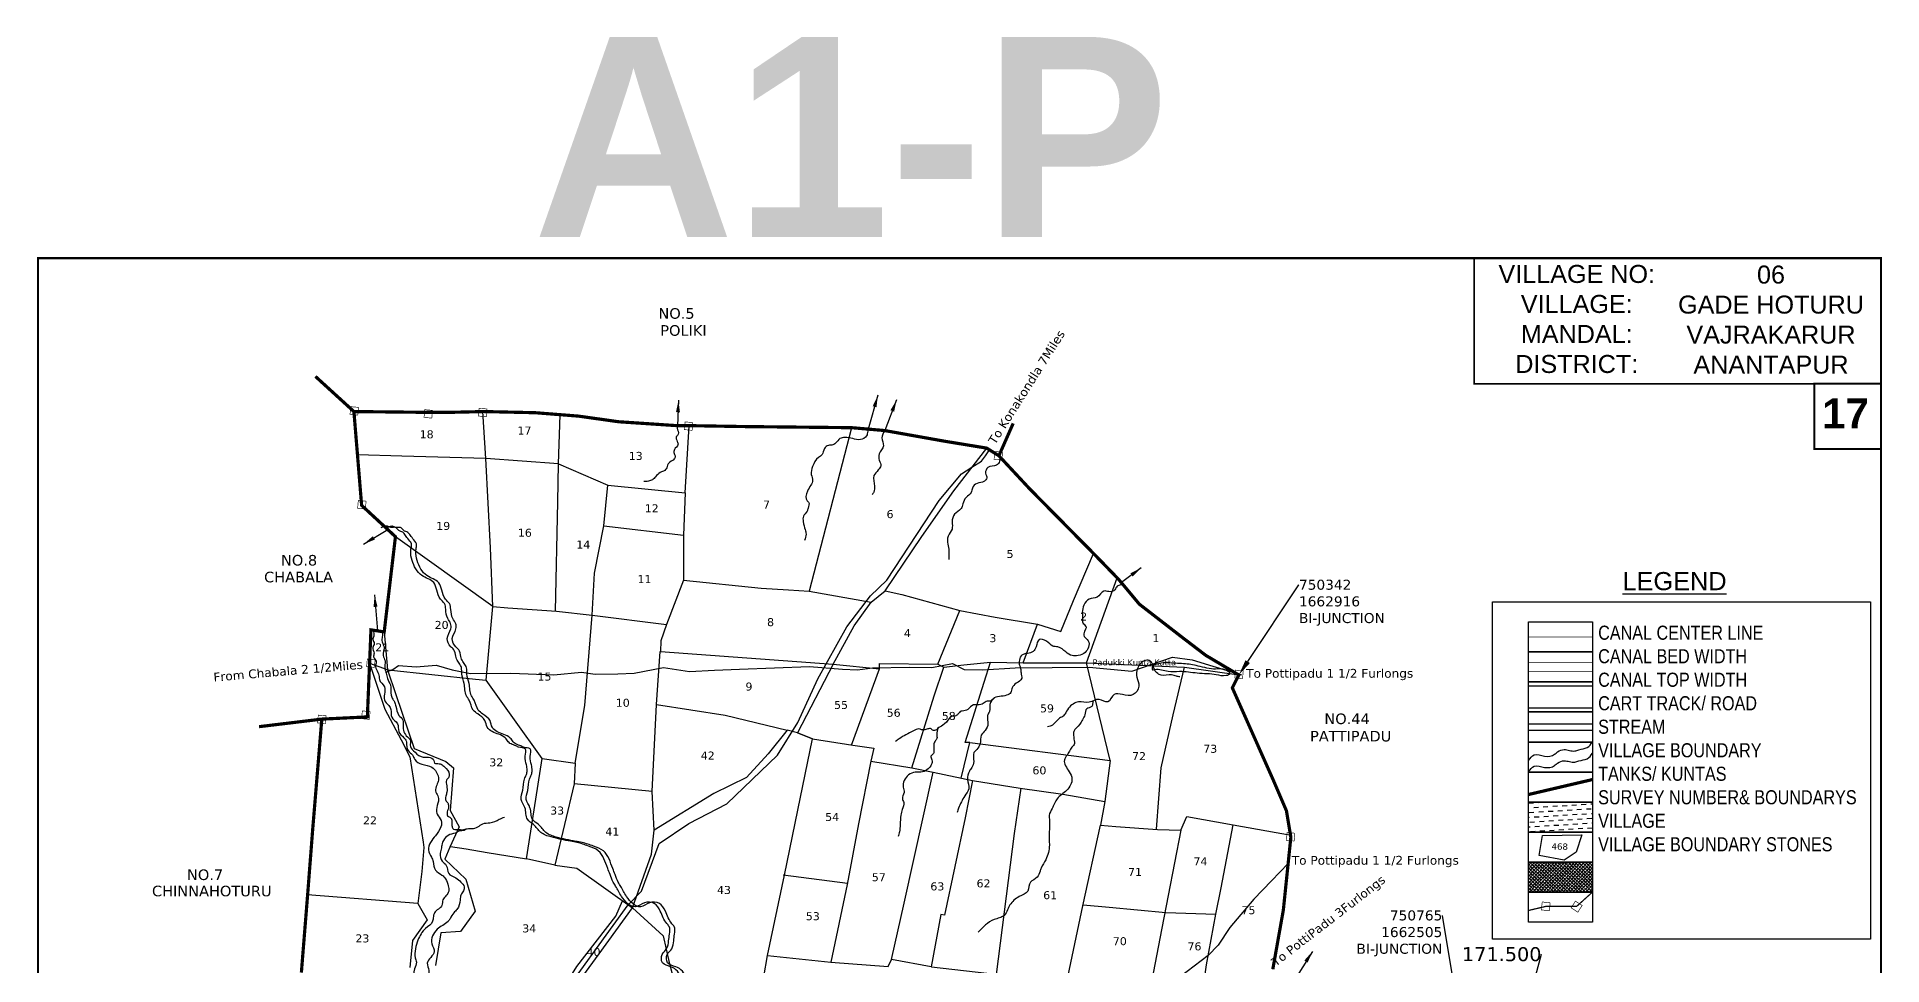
# Model space of a CAD drawing. Header units: inches. Extents: x 747198 to 751809, y 1660124 to 1664868.
# Drawn here: x 747198 to 751809, y 1662548 to 1664868 of the extents above; entities that cross this region are included whole.
import ezdxf
from ezdxf import colors
from ezdxf.entities.mleader import LeaderData, LeaderLine
from ezdxf.enums import TextEntityAlignment as Align
from ezdxf.math import Vec2, Vec3

# ---------------------------------------------------------------- set-up
doc = ezdxf.new("R2010")
doc.units = ezdxf.units.IN
doc.header["$LTSCALE"] = 15
doc.header["$MEASUREMENT"] = 0
doc.linetypes.add('ACAD_ISO02W100', pattern=[15, 12, -3])
doc.linetypes.add('HIDDEN2', pattern=[0.1875, 0.125, -0.0625])
for name, color, linetype in [('CANAL1', 1, 'Continuous'), ('CSMark', 72, 'Continuous'), ('DIMENSION', 7, 'Continuous'), ('PLOT', 7, 'Continuous'), ('PLOT NO', 7, 'Continuous'), ('ROADS', 6, 'Continuous'), ('STRUCTURE', 5, 'Continuous'), ('TABLE', 7, 'Continuous'), ('tank', 4, 'Continuous'), ('TANKS-STREAM', 4, 'Continuous'), ('TITLEBLOCK', 7, 'Continuous'), ('VILLAGE', 30, 'Continuous'), ('VILLAGE BOUNDRY', 5, 'Continuous'), ('VILLAGE STONES', 240, 'Continuous')]:
    doc.layers.add(name, color=color, linetype=linetype)
doc.styles.add('A', font='ARIAL_1.TTF')
doc.styles.add('ARIALN', font='ARIALN_1.TTF')
doc.styles.get("Standard").update_dxf_attribs({"font": 'verdana_0.ttf'})
doc.dimstyles.get("Standard").update_dxf_attribs({"dimtxt": 0.18, "dimasz": 0.18, "dimexe": 0.18, "dimexo": 0.0625, "dimgap": 0.09, "dimtad": 0, "dimtih": 1, "dimtoh": 1, "dimdec": 4, "dimzin": 0, "dimdsep": 46, "dimtxsty": 'Standard', "dimcen": 0.09, "dimadec": 0, "dimazin": 0, "dimtfac": 1, "dimtdec": 4, "dimtofl": 0, "dimtmove": 0, "dimatfit": 3, "dimfxl": 0, "dimtolj": 1, "dimtzin": 0, "dimarcsym": 0})

msp = doc.modelspace()

# ---------------------------------------------------------------- hatches: boundary and pattern name
at = {"layer": 'tank'}
h = msp.add_hatch(dxfattribs=at)
h.set_pattern_fill('DASH', color=256, scale=95.314023, angle=3.5405, style=0)
h.set_pattern_definition([(3.5405362, (144327.21, 331648.974), (11.15575175, 12.62727384), [11.91425285, -11.91425285])])
h.paths.add_polyline_path([(750924.9, 1662955), (751085, 1662955), (751085, 1662880), (750924.9, 1662880)])
at = {"layer": 'VILLAGE', "linetype": 'Continuous'}
h = msp.add_hatch(dxfattribs=at)
h.set_pattern_fill('SACNCR', color=256, scale=64.019236, angle=1.5303, style=0)
h.set_pattern_definition([(46.53031993, (144327.21, 331648.9737), (-4.355739968, 4.129064394), []), (46.53031993, (144331.4525, 331649.087), (-4.355739968, 4.129064394), [0, -6.001803348])])
h.paths.add_polyline_path([(750924.9, 1662805), (751085, 1662805), (751085, 1662729.9), (750924.9, 1662729.9)])

# ---------------------------------------------------------------- linework, layer by layer
at = {"layer": 'CANAL1', "color": 1, "linetype": 'HIDDEN2', "ltscale": 100, "const_width": 1.57}
msp.add_lwpolyline([(750924.9, 1663367.8), (751085, 1663367.8)], dxfattribs=at)
at = {"layer": 'CANAL1', "color": 5, "const_width": 1.57}
for points in [[(751085, 1663304.5), (750924.9, 1663304.5)], [(751085, 1663281), (750924.9, 1663281)]]:
    msp.add_lwpolyline(points, dxfattribs=at)
at = {"layer": 'CANAL1', "color": 1, "const_width": 3.92}
for points in [[(751085, 1663245.2), (750924.9, 1663245.2)], [(751085, 1663190.2), (750924.9, 1663190.2)]]:
    msp.add_lwpolyline(points, dxfattribs=at)
at = {"layer": 'CSMark', "color": 5}
for points, const_width in [([(750789.5, 1664314.6), (751806.4, 1664314.6), (751806.4, 1664000.7), (750789.5, 1664000.7)], 4.25), ([(751806.4, 1664000.7), (751639.7, 1664000.7), (751639.7, 1663837.6), (751806.4, 1663837.6)], 5)]:
    msp.add_lwpolyline(points, close=True, dxfattribs=dict(at, const_width=const_width))
at = {"layer": 'PLOT'}
for points in [[(748337.2, 1663443.8), (748331.5, 1663590.7), (748319.3, 1663814), (748311.8, 1663931.1)], [(748493.9, 1663432.3), (748499.5, 1663705.6), (748501.2, 1663800.6), (748505.7, 1663923.4)], [(748818, 1663727.9), (748828, 1663895.9)], [(749233.7, 1663890.9), (749127.4, 1663482.3)], [(748813.7, 1663509.7), (749008, 1663489.9), (749075.7, 1663485.9), (749127.4, 1663482.3), (749282.7, 1663454.8), (749317.9, 1663483), (749408.9, 1663618.9), (749489.4, 1663733.2), (749571.4, 1663839.8)], [(748319.3, 1663814), (748109.7, 1663820.1), (747998.9, 1663823.3)], [(748501.2, 1663800.6), (748319.3, 1663814)], [(748501.2, 1663800.6), (748624.8, 1663747.1), (748818, 1663727.9), (748813.8, 1663622.5), (748813.7, 1663509.7), (748771.3, 1663398.9)], [(748585.6, 1663422.1), (748590.9, 1663527.4), (748614.7, 1663645.3), (748624.8, 1663747.1)], [(748337.2, 1663443.8), (748093.8, 1663618.4)], [(748614.7, 1663645.3), (748813.8, 1663622.5)], [(749317.9, 1663483), (749359.6, 1663473.6), (749504.2, 1663433.8), (749592.1, 1663417.5), (749698.1, 1663400), (749756.3, 1663381.2), (749787.9, 1663458.9), (749838, 1663576.8)], [(749820.7, 1663302.9), (749897.1, 1663515.8)], [(748029.2, 1663302.3), (748075.5, 1663285.4), (748294.1, 1663262.3), (748320.9, 1663259.5), (748337.2, 1663443.8), (748374.9, 1663440.4), (748496.2, 1663432.2), (748585.6, 1663422.1), (748771.3, 1663398.9), (748756.7, 1663357.8), (748756.5, 1663331.6), (749187.5, 1663299.9), (749098.4, 1663127.8), (749136, 1663112.8), (749236.4, 1663097.1), (749289.4, 1663090), (749281.8, 1663057.6), (749384.3, 1663040.8), (749437.5, 1663029.7), (749535.9, 1663009), (749654.9, 1662989.8), (749761.7, 1662974.5), (749866.7, 1662956.6), (749855.5, 1662897), (749893.8, 1662893.9), (749998.2, 1662886.8), (750056.3, 1662884.6), (750071.8, 1662918.9), (750187.2, 1662898.1), (750331.9, 1662871.9)], [(749187.5, 1663299.9), (749239.8, 1663395.6), (749282.7, 1663454.8)], [(749187.5, 1663299.9), (749303.6, 1663288.4), (749303.3, 1663301.2), (749449.3, 1663299.7), (749504.2, 1663433.8)], [(748065.7, 1663380.4), (748073.9, 1663286), (748094.9, 1663224.2), (748140.4, 1663089), (748219.8, 1663056.6), (748238.6, 1663040.9), (748230.6, 1662933.8), (748253.4, 1662892.8), (748230.1, 1662842.1), (748217.2, 1662812.2), (748269.4, 1662762.4), (748293.2, 1662682), (748256.5, 1662631.7), (748207.2, 1662628.1), (748194, 1662546.7)], [(748460.2, 1663063.9), (748542.7, 1663051.9), (748566.9, 1663196.1), (748585.6, 1663422.1)], [(749449.3, 1663299.7), (749464, 1663292.4), (749514.3, 1663297.8), (749580.8, 1663305.1), (749662.6, 1663303.3), (749698.1, 1663400)], [(748029.2, 1663302.3), (748067.2, 1663187.6), (748108.4, 1663110.5), (748129.8, 1663068.5), (748162.8, 1662854.7), (748164.8, 1662841.2), (748159.4, 1662781.4), (748149.9, 1662701.6), (748173.1, 1662660.3), (748136.1, 1662609.2), (748129.9, 1662541.9)], [(748735, 1662981.7), (748745.8, 1663198.6), (748755.6, 1663331.7)], [(749233.5, 1663097.6), (749303.6, 1663288.4)], [(749384.3, 1663040.8), (749439.7, 1663220.4), (749464, 1663292.4)], [(749507.9, 1663014.9), (749529.3, 1663104.3), (749517.3, 1663104.3), (749565.3, 1663254.8), (749580.8, 1663305.1)], [(749662.6, 1663303.3), (749820.7, 1663302.9), (750065.4, 1663292.2), (750201.4, 1663272.8)], [(749880, 1663058.7), (749820.7, 1663302.9)], [(749995.3, 1662887), (750007.1, 1663040.3), (750037.1, 1663173.1), (750065.4, 1663292.2)], [(748323.4, 1662829.4), (748420.9, 1662812.8), (748440.1, 1662935.4), (748460.2, 1663063.9), (748391.3, 1663160.4), (748320.9, 1663259.5)], [(748745.8, 1663198.6), (748918.1, 1663172.5), (749072.7, 1663134.5)], [(748492.1, 1662797.4), (748546.8, 1662789.5), (748686, 1662690.5), (748763, 1662620.8), (748777.6, 1662553.9), (748785.1, 1662525.8), (748860.4, 1662487.1), (749005, 1662464.9), (749023.9, 1662571.5), (749066, 1662772.3), (749099.4, 1662934.5), (749136, 1663112.8), (749098.4, 1663127.8), (749072.7, 1663134.5), (749024.9, 1663075.6), (748971.3, 1663016.3), (748889.5, 1662976.6), (748740.7, 1662884.8), (748735, 1662981.7), (748540.6, 1663000.8)], [(749529.3, 1663104.3), (749879.8, 1663058.8), (749866.7, 1662956.6)], [(749281.8, 1663057.6), (749251.2, 1662900.9), (749222.7, 1662748.8), (749182.2, 1662554.5)], [(748542.7, 1663051.9), (748540.6, 1663000.8), (748492.1, 1662797.4), (748420.9, 1662812.8)], [(749023.9, 1662571.5), (749182.2, 1662554.5), (749325.1, 1662543.7), (749333.3, 1662561.4), (749365.1, 1662702.7), (749437.5, 1663029.7)], [(748998.3, 1662227.9), (749271.2, 1662217.6), (749391.8, 1662197.9), (749522.7, 1662169.4), (749559.9, 1662353.5), (749596.2, 1662523.8), (749641.2, 1662876.5), (749657.4, 1662989.5)], [(749535.9, 1663009), (749517.6, 1662915.9), (749466.1, 1662672.3), (749456.7, 1662674.4), (749432.9, 1662542.8), (749333.3, 1662561.4)], [(748686, 1662690.5), (748733.4, 1662825.2), (748740.7, 1662884.8)], [(749433, 1662543.4), (749600.7, 1662524.1), (749771.2, 1662505.5), (749811.8, 1662695.9), (749855.5, 1662897)], [(750056.3, 1662884.6), (750009.2, 1662640.2), (749983.5, 1662505.6), (749771.2, 1662505.5), (749763.1, 1662382.9), (749742.6, 1662149.7), (749728.7, 1661942.5)], [(749812.3, 1662698.3), (749877.2, 1662692.1), (750019.1, 1662679.3), (750143.7, 1662674.9), (750156.9, 1662740.7), (750187.2, 1662898.1)], [(748231, 1662844.1), (748270.3, 1662837.8), (748323.4, 1662829.4)], [(749223.2, 1662751.3), (749063, 1662772.5)], [(748149.9, 1662701.6), (747874.3, 1662723)], [(748062.4, 1661018.2), (748087.7, 1661020.9), (748100.8, 1661076.8), (748127.4, 1661133.2), (748145.6, 1661155.6), (748206.7, 1661308.8), (748253, 1661424.8), (748251.9, 1661472.7), (748280.3, 1661573.4), (748325.2, 1661732.3), (748358.3, 1661869.6), (748368.9, 1662047.7), (748415.9, 1662158.7), (748453.6, 1662279.6), (748505.1, 1662442.1), (748603.2, 1662576.1), (748686, 1662690.5)], [(748128.7, 1662398), (748460, 1662351.1), (748498.9, 1662466.8), (748547.1, 1662544.4), (748644.6, 1662669.7), (748661.3, 1662708.1)], [(750108.6, 1662464.8), (750121, 1662548), (750143.7, 1662674.9)]]:
    msp.add_lwpolyline(points, dxfattribs=at)
at = {"layer": 'PLOT NO'}
for points in [[(750924.9, 1663405.3), (751085, 1663405.3), (751085, 1663330.3), (750924.9, 1663330.3)], [(750924.9, 1663330.3), (751085, 1663330.3), (751085, 1663255.2), (750924.9, 1663255.2)], [(750924.9, 1663255.2), (751085, 1663255.2), (751085, 1663180.2), (750924.9, 1663180.2)], [(750924.9, 1663180.2), (751085, 1663180.2), (751085, 1663105.1), (750924.9, 1663105.1)], [(750924.9, 1663105.1), (751085, 1663105.1), (751085, 1663030.1), (750924.9, 1663030.1)], [(750924.9, 1663030.1), (751085, 1663030.1), (751085, 1662955), (750924.9, 1662955)], [(750924.9, 1662955), (751085, 1662955), (751085, 1662880), (750924.9, 1662880)], [(750924.9, 1662880), (751085, 1662880), (751085, 1662805), (750924.9, 1662805)], [(750924.9, 1662805), (751085, 1662805), (751085, 1662729.9), (750924.9, 1662729.9)], [(750924.9, 1662729.9), (751085, 1662729.9), (751085, 1662654.9), (750924.9, 1662654.9)]]:
    msp.add_lwpolyline(points, close=True, dxfattribs=at)
at = {"layer": 'PLOT NO', "color": 6}
for points in [[(750924.9, 1663150.5), (751085, 1663150.5)], [(750924.9, 1663134.8), (751085, 1663134.8)]]:
    msp.add_lwpolyline(points, dxfattribs=at)
at = {"layer": 'PLOT NO'}
msp.add_lwpolyline([(750951.7, 1662821.7), (750959.9, 1662871.2), (751058.7, 1662873.4), (751044.5, 1662830), (751014.6, 1662810.2), (750951.7, 1662821.7)], dxfattribs=at)
at = {"layer": 'PLOT NO', "color": 4}
for points in [[(750924.9, 1663058.7), (750939.6, 1663072.8), (750965.3, 1663069.8), (750990.4, 1663074.6), (750997.8, 1663080.6), (751014.7, 1663086.4), (751028.1, 1663084.2), (751041.3, 1663082.8), (751051.2, 1663086), (751072, 1663091.6), (751085, 1663105.1)], [(750924.9, 1663030.6), (750939.6, 1663044.7), (750965.3, 1663041.7), (750990.4, 1663046.5), (750997.8, 1663052.5), (751014.7, 1663058.3), (751028.1, 1663056.1), (751041.3, 1663054.7), (751051.2, 1663057.9), (751072, 1663063.5), (751085, 1663077)]]:
    msp.add_spline(points, degree=3, dxfattribs=at)
at = {"layer": 'ROADS'}
for points in [[(748522.2, 1662486.9), (748638.1, 1662646.5), (748675, 1662698.4), (748708.8, 1662732), (748753, 1662851.2), (748826.7, 1662901.7), (748922, 1662951), (749048.8, 1663072), (749099.3, 1663153.8), (749149.4, 1663262.7), (749222, 1663393.2), (749281.3, 1663470.2), (749321.4, 1663509.6), (749452.8, 1663709.1), (749508, 1663775.8), (749534.5, 1663791.8), (749558.6, 1663807.4), (749568.6, 1663820.9), (749578, 1663835.7)], [(748069.9, 1663280.1), (748086.9, 1663286.2), (748101.2, 1663296.3), (748145.7, 1663292.8), (748195.8, 1663296.9), (748235.5, 1663285.7), (748281.1, 1663276.8), (748382.5, 1663277.1), (748489.3, 1663272.7), (748558.5, 1663279.4), (748592.5, 1663274.5), (748649.4, 1663276), (748690.5, 1663277.5), (748764, 1663291.8), (748828.3, 1663281.7), (748891.2, 1663285.1), (748953.6, 1663286.9), (749128.2, 1663293.7), (749211.2, 1663287), (749248.6, 1663285.9), (749285.9, 1663290.2), (749378.3, 1663292.5), (749434, 1663291.4), (749486, 1663301.5), (749515.2, 1663286.6), (749561.6, 1663285.4), (749642.4, 1663290.3), (749827.7, 1663292.1), (749934.3, 1663282), (750035.5, 1663317.6), (750085.2, 1663310.9), (750136.8, 1663294.4), (750208.1, 1663272.7)], [(750324.6, 1662801.4), (750283.2, 1662758.1), (750238.5, 1662712.6), (750178.9, 1662641.1), (750149.8, 1662597.7), (750125.2, 1662571.2), (750054.9, 1662518.3), (750030.4, 1662488.4), (750018.9, 1662472.9), (749980.5, 1662438), (749929, 1662406), (749914.3, 1662357.9), (749868.5, 1662276.9), (749785.4, 1662172.8), (749742.1, 1662142.6), (749589, 1662016.4), (749395.1, 1661859.1), (749191.1, 1661715.8), (749109.4, 1661627.4), (749059.5, 1661556.6), (748948.6, 1661483.4), (748898.6, 1661413.3), (748843.3, 1661362.8), (748811.2, 1661315.6)]]:
    msp.add_lwpolyline(points, dxfattribs=at)
at = {"layer": 'STRUCTURE', "color": 5, "const_width": 5.06}
msp.add_lwpolyline([(747200.3, 1664314.6), (751806.4, 1664314.6), (751806.4, 1660126.4), (747200.3, 1660126.4)], close=True, dxfattribs=at)
at = {"layer": 'STRUCTURE', "color": 5}
msp.add_lwpolyline([(750835.2, 1663455.3), (751780.2, 1663455.3), (751780.2, 1662612.7), (750835.2, 1662612.7)], close=True, dxfattribs=at)
at = {"layer": 'TANKS-STREAM'}
for points in [[(748799.4, 1663895.9), (748797.8, 1663889.7), (748800.7, 1663874.7), (748795.7, 1663868.5), (748798, 1663856.7), (748799.8, 1663848.3), (748790.8, 1663836.1), (748790.1, 1663826.6), (748792.4, 1663820.5), (748791.3, 1663813.6), (748775.2, 1663800.3), (748773, 1663793.6), (748766.6, 1663784.1), (748755.5, 1663778.8), (748743.9, 1663768), (748736.1, 1663760.8), (748725.9, 1663757.1), (748714.6, 1663756.5)], [(749275.1, 1663887.3), (749274.1, 1663881.8), (749271, 1663870.3), (749256, 1663861.1), (749236.6, 1663863.6), (749216.7, 1663866.6), (749204.6, 1663863.6), (749193.5, 1663851.9), (749184.6, 1663847.2), (749176.2, 1663846.5), (749165.6, 1663838.5), (749160, 1663823.5), (749150.7, 1663816.6), (749136.4, 1663794), (749133, 1663773.5), (749136.4, 1663759), (749131.8, 1663747.2), (749123.5, 1663731.9), (749122.5, 1663708), (749126.3, 1663704.4), (749124.9, 1663689.5), (749122.6, 1663682.3), (749113.4, 1663669.4), (749112.8, 1663656), (749117.8, 1663636), (749119.8, 1663624.9), (749116, 1663609.1)], [(749316.4, 1663883.7), (749309.3, 1663865.2), (749313.1, 1663845.8), (749302.7, 1663825.4), (749303, 1663809.3), (749306.8, 1663795.7), (749300.5, 1663785.3), (749289.6, 1663771), (749291, 1663744.6), (749289.2, 1663730.1), (749284.8, 1663723.4)], [(749604.7, 1663817.5), (749603.5, 1663807.1), (749596.2, 1663797.2), (749574.4, 1663791.2), (749568.7, 1663777.1), (749571.6, 1663764.9), (749565.6, 1663757), (749547.5, 1663751.6), (749535.7, 1663740), (749532.5, 1663729.1), (749519.7, 1663716.4), (749511.8, 1663700.3), (749507.3, 1663688.6), (749490.9, 1663674.4), (749485, 1663655.7), (749484.7, 1663637.4), (749474.9, 1663619.8), (749474.3, 1663599.4), (749477.1, 1663583), (749476.4, 1663573.7), (749477.1, 1663561.8)], [(748921.5, 1661148.7), (748930.3, 1661183.8), (748938.5, 1661202.3), (748937.8, 1661209.1), (748952.3, 1661238.4), (748950.1, 1661246.6), (748951.4, 1661257.2), (748956.6, 1661265.4), (748956.6, 1661270.8), (748951.9, 1661280.3), (748945.8, 1661285.9), (748942.1, 1661288.7), (748937.4, 1661294.5), (748934.9, 1661311.6), (748939.4, 1661326.6), (748942.8, 1661342.6), (748931, 1661354.7), (748920.2, 1661365), (748924, 1661379.9), (748919, 1661396.6), (748920.6, 1661405.9), (748922, 1661417.7), (748927.6, 1661428.5), (748932.9, 1661433), (748939, 1661437.6), (748944.4, 1661450), (748951.2, 1661469.4), (748963, 1661479.6), (748974.1, 1661492), (748984.5, 1661495.9), (748997.4, 1661501.5), (749001.5, 1661505.4), (749009.4, 1661515.8), (749009.6, 1661529.3), (749021.4, 1661564.8), (749039.3, 1661577.3), (749040.7, 1661596.5), (749041.6, 1661611.4), (749051.3, 1661630.4), (749053.4, 1661639.4), (749044.5, 1661658.8), (749047.5, 1661676.9), (749053.1, 1661685.1), (749044.1, 1661716.3), (749051.6, 1661740.9), (749045.7, 1661768.5), (749052.7, 1661791.8), (749056.3, 1661801.1), (749055.2, 1661829.8), (749058.1, 1661843.3), (749067, 1661861.9), (749065.2, 1661874.6), (749060, 1661893.3), (749065.9, 1661911.6), (749062.2, 1661922), (749056.8, 1661937.8), (749057, 1661944.6), (749064.3, 1661951.8), (749062.5, 1661969.7), (749046.6, 1661983.5), (749037.5, 1662003.1), (749035.3, 1662015.1), (749025.3, 1662028.2), (749021.2, 1662034.3), (749011.5, 1662042), (748990.2, 1662056.1), (748974.8, 1662063.5), (748963, 1662067.8), (748935.3, 1662082.5), (748932.8, 1662097), (748939.8, 1662100.4), (748944.4, 1662102.9), (748946.6, 1662106.7), (748950.7, 1662112.4), (748953.2, 1662116), (748960.4, 1662118.2), (748968.8, 1662118), (748977.2, 1662123.2), (748983.5, 1662130.2), (748984, 1662137.2), (748978.8, 1662148.1), (748967.7, 1662169.5), (748960.7, 1662178.3), (748954.3, 1662184.7), (748949.6, 1662190.5), (748945.7, 1662203.9), (748941.4, 1662211.6), (748935.3, 1662217.9), (748918.3, 1662218.6), (748908.6, 1662221.7), (748897.2, 1662226.5), (748903.8, 1662238.7), (748905.2, 1662242.7), (748902.5, 1662252.7), (748897.2, 1662263.1), (748893.2, 1662268.3), (748888.4, 1662276), (748883.7, 1662285), (748878.7, 1662289.8), (748868, 1662302), (748866.7, 1662318.5), (748862.8, 1662349.4), (748859.6, 1662369.2), (748850.8, 1662381.3), (748847.4, 1662400.8), (748839.7, 1662433.6), (748839.7, 1662455), (748836.1, 1662470.9), (748828.6, 1662477.4), (748825.4, 1662491.7), (748820.7, 1662514.4), (748810.9, 1662532.3), (748794.2, 1662543.2), (748773.8, 1662553.3), (748773.2, 1662573.9), (748784.2, 1662588.5), (748789.2, 1662608), (748791.2, 1662624.5), (748790.3, 1662644), (748784.7, 1662651), (748768.3, 1662682.2), (748753.4, 1662701.6), (748728.5, 1662703), (748706.5, 1662693.3), (748671.5, 1662719.1), (748656.8, 1662744.2), (748650.6, 1662754.6), (748642.9, 1662773.9), (748636.8, 1662789), (748613.5, 1662832.9), (748588.8, 1662844.8), (748560, 1662853.9), (748544.3, 1662856.9), (748495.6, 1662867.5), (748469.6, 1662879.1), (748451.5, 1662898.7), (748436.4, 1662911.7), (748430, 1662941), (748420.5, 1662961.5), (748424.6, 1662984.3), (748428.7, 1663012.2), (748433.7, 1663023.6), (748435.5, 1663034.1), (748433.7, 1663048.2), (748430.5, 1663069.1), (748430.5, 1663087.8), (748414.1, 1663091.9), (748405, 1663096.5), (748398.1, 1663098.7), (748388.1, 1663105.6), (748380.8, 1663115.1), (748364.4, 1663124.2), (748348.3, 1663130.8), (748336, 1663141.8), (748330.1, 1663158.6), (748312.3, 1663175), (748300.9, 1663184.6), (748290.4, 1663209.6), (748283.6, 1663220.5), (748278.1, 1663251.3), (748272.2, 1663275.4), (748271.3, 1663290.9), (748265.8, 1663301.8), (748262.2, 1663306.8), (748257.2, 1663319.1), (748252.2, 1663335.5), (748244.9, 1663342.8), (748235.7, 1663363.7), (748244.9, 1663388.1), (748244.4, 1663400.9), (748237.1, 1663413.6), (748232.1, 1663436.8), (748228.9, 1663451), (748218.9, 1663462.3), (748209.8, 1663484.6), (748202, 1663503.3), (748172.4, 1663521.1), (748148.1, 1663558.8), (748144.6, 1663581.9), (748146.2, 1663593), (748146.2, 1663600.7), (748137.1, 1663613.4), (748129.8, 1663623.9), (748122.5, 1663630.3), (748116.6, 1663632.6), (748109.8, 1663638.9), (748106.1, 1663641.2), (748095.2, 1663641.2), (748090.2, 1663643), (748086.5, 1663644.4), (748078.3, 1663643), (748069.8, 1663640.6)], [(749907.9, 1663503.5), (749905.9, 1663498.1), (749897.3, 1663494.5), (749891.7, 1663485.3), (749876.9, 1663481.2), (749864.4, 1663482.5), (749847.1, 1663466.9), (749827.4, 1663462.5), (749814.4, 1663447.6), (749810.2, 1663429.1), (749810.7, 1663419.9), (749812.7, 1663401.7), (749819.7, 1663392.7), (749815.8, 1663382), (749815.3, 1663369.1), (749825.1, 1663358.4), (749825.7, 1663342.3), (749817.6, 1663329.1), (749800, 1663321.2), (749784.6, 1663321.1), (749769.2, 1663330.4), (749749, 1663342.8), (749736.6, 1663344.8), (749720.9, 1663357.3), (749702.4, 1663361), (749694.8, 1663343.4), (749687.1, 1663331.6), (749673.7, 1663326.7), (749664.8, 1663325), (749657.2, 1663320.5), (749652.6, 1663306.2), (749653.2, 1663297.4), (749656, 1663288.9), (749657.1, 1663278), (749658.8, 1663264.5), (749645.3, 1663251.9), (749635.2, 1663240.6), (749631.6, 1663229.1), (749621, 1663221.9), (749603.1, 1663218.9), (749586.5, 1663212.6), (749580.4, 1663207.6), (749572.3, 1663207.5), (749562.9, 1663201.3), (749549.3, 1663198.2), (749538, 1663197.7), (749524.2, 1663186.8), (749510.3, 1663182.6), (749507.6, 1663182.4), (749499.6, 1663174.5), (749493.8, 1663170.4), (749483.7, 1663169.2), (749478.2, 1663165)], [(748038.3, 1663384.6), (748039.4, 1663369.8), (748037.5, 1663361.2), (748040.9, 1663351.3), (748037.1, 1663341.3), (748040.3, 1663327.2), (748039.2, 1663317.7), (748045.4, 1663307), (748044.1, 1663296.9), (748047.7, 1663282.7), (748053.2, 1663268.8), (748053.7, 1663261.2), (748066.2, 1663243.2), (748066.4, 1663224.4), (748066.5, 1663210.3), (748076.9, 1663196.7), (748082.4, 1663186.1), (748084.6, 1663167.1), (748099, 1663150.9), (748102.1, 1663131.5), (748114.8, 1663116), (748120.5, 1663107.8), (748122, 1663094.3), (748125.6, 1663083.7), (748136.2, 1663072.9), (748141.9, 1663061.6), (748160, 1663049.6), (748184.7, 1663042.4), (748195.9, 1663030.6), (748201.1, 1663010.1), (748197.1, 1662997.2), (748194, 1662983.1), (748199.9, 1662970.3), (748201.1, 1662957.2), (748196.2, 1662936.3), (748198.1, 1662925), (748207.9, 1662908.8), (748207.6, 1662893.4), (748193.8, 1662870.9), (748181.7, 1662854.2), (748176, 1662835.3), (748183.6, 1662817.4), (748187.8, 1662806.4), (748194, 1662785), (748210.1, 1662772.6), (748219.1, 1662762.9), (748225.8, 1662745.5), (748227, 1662732.3), (748220, 1662720.9), (748212.3, 1662710.6), (748209.8, 1662696.6), (748204.2, 1662689.5), (748193.3, 1662681), (748188.6, 1662668.6), (748186.8, 1662657), (748169, 1662639.2), (748150.1, 1662610.1), (748143.7, 1662588.2), (748143.4, 1662565.6), (748146.2, 1662555.1), (748141.2, 1662537.8), (748138.9, 1662509.8), (748136.8, 1662496.5), (748127.6, 1662480.5), (748121.6, 1662471.1), (748117.7, 1662454.8), (748116.6, 1662438.6), (748106.7, 1662429.5), (748094.4, 1662419.8), (748085.3, 1662402.7), (748077, 1662392.2), (748074.2, 1662382.9), (748068, 1662376.6), (748065.4, 1662368), (748059.3, 1662359.7), (748050.6, 1662351.3), (748050.4, 1662342.1)], [(748059.7, 1663381.4), (748061.1, 1663374.9), (748060, 1663362), (748062.7, 1663349.9), (748065.2, 1663343.1), (748062.9, 1663321.4), (748067.9, 1663308), (748067, 1663288.5), (748070.9, 1663277.1), (748073.7, 1663263.7), (748081.3, 1663247.8), (748082.8, 1663221.9), (748087.4, 1663212.1), (748091.3, 1663205.3), (748094.7, 1663195), (748102.6, 1663171.8), (748112, 1663160), (748112.7, 1663146.2), (748123.7, 1663117.7), (748131.8, 1663107.6), (748130.7, 1663099.8), (748131.3, 1663094.1), (748142.8, 1663079.4), (748163.2, 1663067.1), (748176.2, 1663067.4), (748189.8, 1663059.1), (748191.2, 1663052.7), (748196.8, 1663051.4), (748207.9, 1663049.6), (748216.5, 1663043.1), (748228.1, 1663024.1), (748226, 1663015.9), (748221.5, 1663009.9), (748221.8, 1662995.7), (748222.3, 1662979.8), (748219.7, 1662969.7), (748219.7, 1662958.8), (748224.4, 1662952.9), (748225.9, 1662950), (748226.5, 1662944.4), (748223.3, 1662930.4), (748224.1, 1662920.7), (748234, 1662912.8), (748234.4, 1662910.4), (748234.7, 1662899.3), (748235.3, 1662893.6), (748236.3, 1662891), (748238.9, 1662887.4), (748245.5, 1662886.4), (748253.5, 1662886.3), (748262.3, 1662885.9), (748273.4, 1662888.4), (748285.1, 1662888.7), (748299.5, 1662892.9), (748311.9, 1662900.8), (748329.8, 1662903.2), (748353.3, 1662911.9), (748366.2, 1662917.6)], [(750054.2, 1663267.8), (750045.4, 1663269.7), (750033.5, 1663272.8), (750007.1, 1663272.2), (749998.6, 1663276.3), (749988.8, 1663290.4), (749984.4, 1663303), (749977.5, 1663308.6), (749965, 1663308), (749952.4, 1663297.1), (749946.4, 1663267.5), (749951.5, 1663244.6), (749937.6, 1663223.9), (749910.3, 1663223.9), (749889.6, 1663223.9), (749874.1, 1663205.2), (749852.4, 1663211.5), (749827.6, 1663204.6), (749800.9, 1663205.5), (749776, 1663189.5), (749766.3, 1663174.8), (749759.1, 1663167.6), (749753.1, 1663164.7), (749748.7, 1663160.3), (749741.5, 1663153.1), (749735.5, 1663147.5), (749723.6, 1663142.8)], [(749590.5, 1663215.5), (749579.2, 1663199), (749579.2, 1663185.1), (749576.2, 1663177.6), (749573.1, 1663168.8), (749574.4, 1663150.9), (749567.6, 1663134.2), (749557.8, 1663122.6), (749554.9, 1663101), (749546.4, 1663086.1), (749539.6, 1663078.8), (749538.9, 1663056.3), (749533.8, 1663041.2), (749528, 1663032.4), (749523.6, 1663011.5), (749526.3, 1662988.2), (749516.4, 1662970.4), (749508.1, 1662955.5), (749500.6, 1662939.7), (749497.3, 1662929.1)], [(749836.3, 1663207.6), (749833.8, 1663194.2), (749827.2, 1663190.4), (749821.5, 1663188.2), (749816.8, 1663173.5), (749810.5, 1663160.9), (749804.2, 1663149.6), (749788.9, 1663131.7), (749788.5, 1663121.1), (749789.8, 1663108.8), (749790.4, 1663101.3), (749784.5, 1663092.2), (749772.3, 1663072.7), (749765.6, 1663060.4), (749777.5, 1663030.9), (749784.5, 1663013.1), (749771.3, 1662984.6), (749747.4, 1662963.5), (749734.8, 1662938.7), (749727.6, 1662921.8), (749728.2, 1662909), (749727.6, 1662880.5), (749727.6, 1662861), (749727.9, 1662847.5), (749719.1, 1662811), (749707.4, 1662789.9), (749704.6, 1662782.1), (749697.4, 1662767), (749680.7, 1662754.5), (749673.8, 1662732.5), (749652.4, 1662718.7), (749629.5, 1662697.8), (749623.2, 1662685.6), (749615, 1662671.6), (749603.1, 1662665.5), (749589.9, 1662661.4), (749568.5, 1662647.9), (749556.3, 1662636.3), (749550.3, 1662629.7)], [(749478.2, 1663165), (749461.3, 1663147), (749448.8, 1663138.8), (749446, 1663135.6), (749436.2, 1663135.1), (749432.6, 1663137.9), (749423.9, 1663137.9), (749419.3, 1663136.3), (749408.6, 1663136), (749401.5, 1663137.9), (749388, 1663133.1), (749352.2, 1663113.2), (749343.5, 1663106.6)], [(749450.2, 1663140.2), (749446.4, 1663123.9), (749446.8, 1663114.1), (749442.2, 1663107), (749439.1, 1663098.6), (749439.4, 1663085.9), (749438, 1663076.2), (749432, 1663070), (749434.4, 1663060.4), (749424.7, 1663037.9), (749411.3, 1663030.4), (749392.4, 1663029.6), (749365.2, 1663009.2), (749362.8, 1662991.9), (749364.7, 1662978.8), (749360.6, 1662963.4), (749363.9, 1662954.2), (749360.4, 1662936.4), (749356.8, 1662922.6), (749355.2, 1662898.4), (749353.4, 1662880.8), (749350.3, 1662868.7)], [(748269.6, 1662887.6), (748265.6, 1662884.3), (748253.6, 1662883), (748247.1, 1662879.2), (748229.6, 1662873.6), (748209.3, 1662846.9), (748208.7, 1662840.6), (748205.8, 1662826.9), (748210.4, 1662807.4), (748220.8, 1662796.7), (748226.8, 1662776.6), (748244.3, 1662765.7), (748257.5, 1662755.1), (748265.5, 1662743.1), (748264.1, 1662733.2), (748257.5, 1662722.6), (748255.6, 1662710.9), (748247.6, 1662686.9), (748239.6, 1662678.5), (748230.4, 1662663.5), (748225.3, 1662656.7), (748197.9, 1662637), (748185.1, 1662600.5), (748190.6, 1662581.2), (748173.4, 1662552.4), (748177.1, 1662534.1), (748169.7, 1662512), (748159.5, 1662498.2), (748159.9, 1662483.6), (748162.2, 1662472.8), (748152.9, 1662465.7), (748143.4, 1662454), (748133.6, 1662435.8), (748133.6, 1662424.5), (748125.9, 1662407.4), (748117.1, 1662393.9), (748113.5, 1662380.8), (748113.5, 1662364.7), (748109.1, 1662350.1), (748112, 1662334.1), (748114.9, 1662321.7), (748114.9, 1662300.1), (748113.1, 1662281.6), (748114.9, 1662274.3), (748118.9, 1662258.3), (748119.3, 1662246.6), (748120, 1662234.5), (748117.8, 1662228.7), (748120.4, 1662208.3), (748121.1, 1662202.4), (748120, 1662192.2), (748120, 1662187.1), (748126.6, 1662157.7), (748126.6, 1662147.5), (748126.6, 1662139.8), (748128.1, 1662130.7), (748129.2, 1662116.4), (748129.5, 1662107.7), (748129.5, 1662096.7), (748127, 1662086.2), (748130.6, 1662062.5), (748131.7, 1662055.2), (748132.8, 1662048.6), (748131.7, 1662039.1), (748135, 1662013), (748137.2, 1662005.7), (748135.4, 1661994.7), (748134.7, 1661987.1), (748135.8, 1661974.3), (748133.2, 1661950.6), (748128.5, 1661947.3), (748127, 1661932.7), (748121.5, 1661919.6), (748111.2, 1661912.4), (748090.4, 1661908.7), (748074.7, 1661902.5), (748060.2, 1661890.2), (748041.4, 1661886.5), (748028.3, 1661876.6), (748019.9, 1661864.2), (748017.7, 1661853.7), (748021.7, 1661826.5), (748018.1, 1661807.5), (748025, 1661790), (748025.7, 1661784.9), (748024.3, 1661764.8), (748039.6, 1661743.3), (748045.5, 1661718.5), (748053.1, 1661700), (748057.2, 1661675.6), (748058.6, 1661656.3), (748059.4, 1661639.8), (748066.3, 1661620.6), (748066.3, 1661604.6), (748065.2, 1661591.1), (748067, 1661578), (748070, 1661561.5), (748066.3, 1661543.7), (748069.6, 1661514.5), (748069.6, 1661491.1), (748065.9, 1661475.9), (748065.9, 1661455.5), (748060.8, 1661432.9), (748057.2, 1661391.7), (748054.6, 1661383), (748052, 1661364.7), (748052.4, 1661346.9), (748049.5, 1661314.8), (748043.6, 1661289.6), (748035.9, 1661269.3), (748034.5, 1661232.4), (748029.7, 1661204), (748030.1, 1661167.8), (748024.3, 1661146.3), (748029, 1661120.6), (748021.7, 1661091.7), (748023.5, 1661058.5), (748019.5, 1661006.4), (748010.3, 1660985.3), (748011.2, 1660955), (748008.1, 1660928.7), (747999, 1660909.8), (747996.5, 1660887.5), (748007.1, 1660859.9), (748025.7, 1660847.5), (748028.6, 1660843.5), (748035.2, 1660833.7), (748043.6, 1660826.4), (748052.2, 1660815.6), (748054.2, 1660803.8), (748071.3, 1660786.8), (748069.6, 1660775.9), (748070.3, 1660766), (748079.8, 1660750.3), (748084.5, 1660745.2), (748087.8, 1660740.1), (748089.3, 1660729.9), (748090.7, 1660724.4), (748097, 1660714.6), (748103.2, 1660702.2), (748107.6, 1660680.7), (748113.1, 1660670.5), (748114.2, 1660658.1), (748115.3, 1660641.6), (748121.8, 1660592.4), (748122.9, 1660577.4), (748143, 1660555.2), (748145.9, 1660551.5), (748163.5, 1660538), (748174.8, 1660528.2), (748182.3, 1660513), (748183.6, 1660500.2), (748184.7, 1660489.9), (748174.8, 1660481.5), (748174.8, 1660467.7), (748175.2, 1660458.6), (748170.1, 1660446.9), (748163.9, 1660420.1), (748164.6, 1660413.1), (748164.6, 1660405.8), (748163.9, 1660398.9), (748162.4, 1660388), (748164.6, 1660376.3), (748163.2, 1660369), (748163.5, 1660353.3), (748163.5, 1660338), (748164.3, 1660323.4)]]:
    msp.add_spline(points, degree=3, dxfattribs=at)
msp.add_open_spline([(749030.2, 1662022.4), (749017.7, 1662027.9), (749016.2, 1662030.7), (749010.4, 1662037.2), (748994.8, 1662044.6), (748980.4, 1662055.5), (748963.6, 1662063.4), (748944.7, 1662070.5), (748924.2, 1662073.5), (748916.2, 1662097.5), (748926.4, 1662100.2), (748932, 1662102.5), (748934.1, 1662108), (748937.8, 1662111.7), (748940.7, 1662117.6), (748948.2, 1662119.1), (748956.9, 1662116.9), (748964.4, 1662123.5), (748971.7, 1662129.2), (748971.9, 1662139.6), (748963.4, 1662151.6), (748958.1, 1662166.6), (748948.7, 1662178.2), (748942, 1662184.5), (748934.8, 1662192.1), (748934.5, 1662203), (748928.9, 1662211.8), (748921.4, 1662221.9), (748906.9, 1662216.7), (748896.3, 1662222.7), (748878.9, 1662225.2), (748890.3, 1662236), (748893.5, 1662244.9), (748889.4, 1662253.5), (748886, 1662262.2), (748879.8, 1662269.1), (748875.3, 1662276.4), (748872.3, 1662284.9), (748863.6, 1662292), (748852.7, 1662301.4), (748855.4, 1662324.3), (748849.1, 1662345.3), (748850.3, 1662369.1), (748834.8, 1662381.9), (748836.3, 1662406.4), (748825.1, 1662429.8), (748827.4, 1662453), (748826.8, 1662470.9), (748813, 1662477.6), (748813.2, 1662495.6), (748809.2, 1662513.7), (748799.8, 1662533.9), (748781.6, 1662544.9), (748757.4, 1662549.1), (748757.5, 1662575.6), (748774.1, 1662587.9), (748776.4, 1662607.5), (748778.5, 1662625.2), (748781.2, 1662642.1), (748765.1, 1662657.4), (748758.5, 1662679.1), (748743.1, 1662705.7), (748714.9, 1662706.5), (748688.4, 1662683.8), (748658.7, 1662716), (748647.4, 1662739.7), (748636, 1662757.2), (748631.1, 1662773), (748619.6, 1662799.1), (748610.4, 1662832.9), (748574.9, 1662845.5), (748552.2, 1662853.7), (748520.4, 1662859), (748490.3, 1662865.1), (748455, 1662876.3), (748442.4, 1662898.9), (748417.2, 1662911.9), (748422.5, 1662940.4), (748403, 1662961.2), (748414.8, 1662986.2), (748412.4, 1663008.1), (748421.5, 1663023.1), (748423.6, 1663035.6), (748420.9, 1663051), (748415.3, 1663067), (748423.5, 1663092.1), (748402.4, 1663089.8), (748393.5, 1663096.9), (748383.7, 1663099), (748374.7, 1663105.1), (748367.9, 1663118.3), (748352, 1663124.6), (748335.8, 1663130), (748320.9, 1663141.2), (748319.4, 1663162.5), (748302.2, 1663173.5), (748283.5, 1663186.3), (748281.7, 1663206.6), (748265.9, 1663225.2), (748268.4, 1663250.2), (748258, 1663272.2), (748260.4, 1663290.4), (748254.5, 1663300.6), (748247.8, 1663308.8), (748243.5, 1663320.3), (748242.3, 1663335), (748228.4, 1663345.1), (748218, 1663365.8), (748233.3, 1663383.4), (748233.1, 1663402.4), (748221.2, 1663415.9), (748219.8, 1663433.8), (748218.1, 1663452.4), (748202.4, 1663463.8), (748197.6, 1663483.5), (748190.1, 1663510.4), (748152.5, 1663518.5), (748136.3, 1663551.9), (748130.5, 1663578.3), (748133.6, 1663592), (748134.6, 1663604), (748124.1, 1663612.6), (748118.3, 1663623.6), (748111.3, 1663630.8), (748102.5, 1663632.4), (748098.7, 1663638.3), (748091.7, 1663643.2), (748084.1, 1663640.1), (748078, 1663643.1), (748072.5, 1663645.6), (748065.4, 1663643.1), (748060, 1663641.6), (748057.2, 1663640.9)], degree=3, knots=[988.042228, 988.042228, 988.042228, 988.042228, 990.083069, 997.425694, 1009.834199, 1035.325995, 1052.439221, 1064.975008, 1096.336687, 1111.025796, 1118.823014, 1123.990704, 1128.453329, 1135.42422, 1139.817749, 1147.409459, 1155.791614, 1165.654413, 1175.108281, 1182.134881, 1194.176892, 1218.294193, 1229.568216, 1238.530374, 1246.093684, 1259.983229, 1268.795617, 1277.598989, 1294.597329, 1304.837162, 1317.116344, 1330.984405, 1335.243054, 1345.559906, 1357.195648, 1363.804833, 1372.847066, 1383.068506, 1389.952212, 1406.153426, 1422.721294, 1453.882958, 1473.939963, 1488.885831, 1508.63275, 1542.292819, 1563.781106, 1580.023892, 1589.967635, 1604.566188, 1627.82274, 1648.173044, 1668.141051, 1690.922995, 1711.498215, 1729.798933, 1749.879371, 1766.516725, 1785.990345, 1795.002626, 1830.214595, 1854.746241, 1879.694117, 1903.71807, 1947.256884, 1976.361197, 1988.429681, 2009.140547, 2025.482452, 2075.161116, 2102.602764, 2132.753093, 2148.756549, 2198.593226, 2227.077081, 2253.780191, 2273.707244, 2303.698339, 2326.308897, 2349.436571, 2377.706493, 2390.142376, 2400.769966, 2414.999068, 2436.180832, 2454.844863, 2471.756201, 2481.945038, 2489.150462, 2501.281514, 2513.304956, 2532.069229, 2549.469432, 2565.925194, 2583.780058, 2607.956698, 2622.829908, 2649.972914, 2662.86086, 2694.10783, 2718.951376, 2734.455709, 2746.673468, 2752.867644, 2766.141762, 2783.279414, 2793.586034, 2816.424127, 2842.471265, 2855.225571, 2869.910344, 2893.661698, 2908.129689, 2923.297197, 2947.393637, 2967.601969, 3002.139186, 3047.058755, 3070.44682, 3081.575111, 3089.313825, 3104.984028, 3117.743284, 3127.427939, 3133.775105, 3143.121424, 3147.419601, 3158.357975, 3163.691864, 3167.585391, 3175.902066, 3184.744902, 3184.744902, 3184.744902, 3184.744902], dxfattribs=at)
at = {"layer": 'TANKS-STREAM', "color": 0}
msp.add_spline([(749986.9, 1663297.5), (750014, 1663303), (750043.5, 1663302), (750063.5, 1663301), (750099.5, 1663295), (750143.5, 1663287.5), (750169.6, 1663284.4), (750179, 1663276), (750170, 1663272), (750145, 1663274), (750097.5, 1663278), (750053, 1663282), (750024.5, 1663282), (749990.5, 1663286.3), (749985.5, 1663286), (749985, 1663291.5), (749986.9, 1663297.5)], degree=3, dxfattribs=at)
at = {"layer": 'VILLAGE BOUNDRY', "linetype": 'ACAD_ISO02W100', "ltscale": 0.2, "const_width": 8}
for points in [[(747990, 1663931.2), (747893.9, 1664018.9)], [(747858.7, 1662528.9), (747873.8, 1662716.6), (747886.9, 1662885.5), (747909.8, 1663162.4), (748023.6, 1663167.9), (748032.6, 1663385.5), (748065.7, 1663380.4), (748093.8, 1663618.4), (748009.3, 1663696.7), (747990, 1663931.2), (748154.1, 1663929.4), (748234.4, 1663929.3), (748314.8, 1663931.2), (748443.2, 1663928.3), (748551.1, 1663919.8), (748651.6, 1663905.7), (748798.4, 1663895.9), (748831.8, 1663895.9), (748964.5, 1663893.7), (749233.7, 1663890.9), (749316.4, 1663883.7), (749464.7, 1663857.3), (749571.4, 1663839.8), (749601.8, 1663820.7), (749678.6, 1663738.1), (749840.2, 1663574.5), (749900.9, 1663511.9), (749952.7, 1663449.8), (750062.1, 1663365.1), (750118.8, 1663321.8), (750201.4, 1663272.8), (750185.2, 1663240.5), (750286.9, 1663011.3), (750320.4, 1662933.2), (750331.4, 1662867), (750312.7, 1662685.5), (750286.3, 1662537)], [(749601.8, 1663820.7), (749637.5, 1663901.6)], [(747909.8, 1663162.4), (747752.9, 1663143.5)]]:
    msp.add_lwpolyline(points, dxfattribs=at)
at = {"layer": 'VILLAGE BOUNDRY', "linetype": 'ACAD_ISO02W100', "ltscale": 2}
for points, const_width in [([(750924.9, 1662973.8), (751085, 1663011.3)], 8), ([(750924.9, 1662684), (750969.2, 1662694.4), (751045.7, 1662694.4), (751085, 1662729.9)], 3.14)]:
    msp.add_lwpolyline(points, dxfattribs=dict(at, const_width=const_width))
at = {"layer": 'VILLAGE STONES'}
for points, const_width in [([(747982, 1663943.4), (748001.4, 1663941.7), (747999.7, 1663922.3), (747980.3, 1663924)], 1.55), ([(748167, 1663935.9), (748186.4, 1663934.2), (748184.7, 1663914.8), (748165.3, 1663916.5)], 1.55), ([(748303, 1663939.4), (748322.4, 1663937.7), (748320.7, 1663918.3), (748301.3, 1663920)], 1.55), ([(748817.5, 1663905.4), (748836.9, 1663903.7), (748835.2, 1663884.3), (748815.8, 1663886)], 1.55), ([(749591.5, 1663831.4), (749610.9, 1663829.7), (749609.2, 1663810.3), (749589.8, 1663812)], 1.55), ([(748001, 1663708.9), (748020.4, 1663707.2), (748018.7, 1663687.8), (747999.3, 1663689.5)], 1.55), ([(748023.5, 1663312.9), (748042.9, 1663311.2), (748041.2, 1663291.8), (748021.8, 1663293.5)], 1.55), ([(750193, 1663284.9), (750212.4, 1663283.2), (750210.7, 1663263.8), (750191.3, 1663265.5)], 1.55), ([(747901, 1663172.4), (747920.4, 1663170.7), (747918.7, 1663151.3), (747899.3, 1663153)], 1.55), ([(748011, 1663182.9), (748030.4, 1663181.2), (748028.7, 1663161.8), (748009.3, 1663163.5)], 1.55), ([(750322, 1662878.9), (750341.4, 1662877.2), (750339.7, 1662857.8), (750320.3, 1662859.5)], 1.55), ([(750959.6, 1662705.3), (750979.4, 1662703.2), (750977.2, 1662683.4), (750957.4, 1662685.5)], 1.59), ([(751031.8, 1662690.7), (751042.6, 1662707.4), (751059.4, 1662696.6), (751048.6, 1662679.9)], 1.59)]:
    msp.add_lwpolyline(points, close=True, dxfattribs=dict(at, const_width=const_width))

# ---------------------------------------------------------------- texts
at = {"layer": 'DIMENSION', "color": 1}
for s, height, p in [('NO.5', 26.46, (748751, 1664163.2)), ('POLIKI', 26.46, (748755.6, 1664120.7)), ('NO.8', 26.46, (747807.8, 1663546.3)), ('CHABALA', 26.46, (747765.5, 1663504.3)), ('NO.44', 26.46, (750415.2, 1663150)), ('PATTIPADU', 26.46, (750379.4, 1663106.6)), ('NO.7', 26.46, (747572.9, 1662760.2)), ('CHINNAHOTURU', 26.462, (747485.4, 1662719.5))]:
    msp.add_text(s, height=height, dxfattribs=at).set_placement(p)
at = {"layer": 'DIMENSION'}
for s, p in [('17', (748416.2, 1663883.8)), ('18', (748171.8, 1663874.3)), ('13', (748694.2, 1663820.3)), ('7', (749021.2, 1663698.8)), ('19', (748213.2, 1663645.3)), ('12', (748734.2, 1663689.3)), ('6', (749329.8, 1663674.8)), ('16', (748417.2, 1663628.3)), ('14', (748563.2, 1663598.8)), ('5', (749629.8, 1663575.3)), ('11', (748716.2, 1663512.3)), ('2', (749813.8, 1663418.8)), ('20', (748209.2, 1663397.8)), ('8', (749031.2, 1663404.8)), ('4', (749373.2, 1663377.3)), ('21', (748060.8, 1663341.8)), ('3', (749586.8, 1663364.8)), ('1', (749994.2, 1663364.8)), ('15', (748466.2, 1663268.8)), ('9', (748977.2, 1663243.8)), ('10', (748661.8, 1663203.3)), ('55', (749207.2, 1663197.8)), ('59', (749722, 1663189.3)), ('56', (749338.8, 1663178.3)), ('58', (749476.5, 1663170.3)), ('32', (748345.8, 1663054.3)), ('42', (748874.2, 1663071.3)), ('72', (749952, 1663069.8)), ('73', (750130, 1663088.3)), ('60', (749703, 1663034.3)), ('22', (748030.2, 1662909.3)), ('33', (748497.8, 1662933.8)), ('54', (749185.2, 1662917.8)), ('41', (748635.8, 1662881.3)), ('71', (749942, 1662780.3)), ('74', (750105.5, 1662806.8)), ('43', (748914.8, 1662735.3)), ('57', (749301.8, 1662767.3)), ('63', (749448, 1662744.3)), ('62', (749563.5, 1662751.8)), ('61', (749730, 1662722.3)), ('75', (750225.5, 1662684.8)), ('34', (748428.2, 1662639.3)), ('53', (749136.8, 1662669.8)), ('23', (748011.2, 1662614.3)), ('70', (749904, 1662607.3)), ('76', (750090.5, 1662594.3)), ('40', (748588.8, 1662580.3))]:
    msp.add_text(s, height=20, dxfattribs=at).set_placement(p, align=Align.MIDDLE_CENTER)
msp.add_text('Padukki Kunta Katta', height=15, dxfattribs=at).set_placement((749835.7, 1663296.7))
at = {"layer": 'PLOT NO'}
msp.add_text('468', height=15.69, rotation=358.6877, dxfattribs=at).set_placement((751003.4, 1662843.9), align=Align.MIDDLE_CENTER)
at = {"layer": 'ROADS'}
for s, rotation, p in [('To Konakondla 7Miles', 57.7975, (749592.5, 1663847)), ('From Chabala 2 1/2Miles', 4.9508, (747639.9, 1663256.1)), ('To PottiPadu 3Furlongs', 37.7054, (750293.7, 1662543.1))]:
    msp.add_text(s, height=22, rotation=rotation, dxfattribs=at).set_placement(p)
for p in [(750219.8, 1663265.9), (750333.8, 1662798.5)]:
    msp.add_text('To Pottipadu 1 1/2 Furlongs', height=22, dxfattribs=at).set_placement(p)
at = {"layer": 'TABLE', "extrusion": (0.000201441, 0.004807, 0.999988), "style": 'A'}
msp.add_text('%%ULEGEND', height=45.33, rotation=359.9999, dxfattribs=at).set_placement((751290.2, 1663487.4, 8147.5), align=Align.MIDDLE)
at = {"layer": 'TITLEBLOCK', "extrusion": (0.000201441, 0.004807, 0.999988), "insert": (751099.4, 1663396), "char_height": 35.248, "width": 739.01, "attachment_point": 1, "text_direction": (1, -1e-06, -0.000201), "style": 'ARIALN'}
msp.add_mtext('CANAL CENTER LINE \\PCANAL BED WIDTH {\\H1.5288x; }\\PCANAL TOP WIDTH {\\H1.3525x; }\\PCART TRACK/ ROAD{\\H1.4113x; }\\PSTREAM {\\H1.3917x; }\\PVILLAGE BOUNDARY{\\H1.3982x; }\\PTANKS/ KUNTAS{\\H1.3961x; }\\PSURVEY NUMBER& BOUNDARYS{\\H1.3968x; }\\PVILLAGE{\\H1.3966x; }\\PVILLAGE BOUNDARY STONES{\\H1.3966x; }', dxfattribs=at)
at = {"layer": 'VILLAGE STONES', "insert": (749232.2, 1664867.7), "char_height": 500, "width": 485.564, "attachment_point": 2, "line_spacing_factor": 2}
msp.add_mtext('{\\fArial|b1|i0|c0|p34;A1-P}', dxfattribs=at)
at = {"layer": 'VILLAGE STONES', "attachment_point": 2}
for s, insert, char_height, width in [('{\\fArial|b0|i0|c0|p34;VILLAGE NO:\\PVILLAGE:\\PMANDAL:\\PDISTRICT:}', (751045.9, 1664297.7), 45, 437.189), ('{\\fArial|b0|i0|c0|p34;06\\PGADE HOTURU\\PVAJRAKARUR\\PANANTAPUR}', (751531.3, 1664296.1), 45, 521.373), ('{\\fArial|b1|i0|c0|p34;17}', (751717.5, 1663963.9), 75, 112.022)]:
    msp.add_mtext(s, dxfattribs=dict(at, insert=insert, char_height=char_height, width=width))

# ---------------------------------------------------------------- leaders
at = {"layer": 'TANKS-STREAM', "color": 5}
for points in [[(748801.1, 1663959.5), (748798.4, 1663895.9)], [(749299.4, 1663972), (749275.1, 1663887.3)], [(749346.3, 1663960.7), (749316.4, 1663883.7)], [(748014.1, 1663600), (748074.7, 1663636.1)], [(749957.2, 1663540.7), (749907.9, 1663503.5)], [(748041.6, 1663473), (748049.2, 1663383)], [(750385.3, 1662581.8), (750351.2, 1662527.6)]]:
    msp.add_leader(points, dimstyle='Standard', override={"dimasz": 30, "dimgap": 0.09, "dimtad": 0, "dimzin": 2}, dxfattribs=at)
at = {"layer": 'VILLAGE STONES', "color": 6}
ml = msp.add_multileader_mtext('Standard', dxfattribs=at)
ml.set_content('750342\\P1662916\\PBI-JUNCTION', color=6)
ml.set_leader_properties()
ml.build(insert=Vec2(0, 0))
ml.multileader.update_dxf_attribs({"dogleg_length": 0.36, "arrow_head_size": 40})
ctx = ml.context
ctx.base_point, ctx.char_height, ctx.arrow_head_size, ctx.landing_gap_size, ctx.plane_origin = Vec3(750351.6, 1663498.2), 25, 40, 0.09, Vec3(748941, 1663355.1)
notes = []
notes.append((ctx, [(1, (1, 1, 0), (750351.3, 1663498.2), (1, 0), 0.36, [(0, [(750201.4, 1663272.8)], 0, [])])]))
ctx.mtext.insert, ctx.mtext.flow_direction = Vec3(750351.7, 1663510.9), 5
ml = msp.add_multileader_mtext('Standard', dxfattribs=at)
ml.set_content('750765\\P1662505\\PBI-JUNCTION', color=6)
ml.set_leader_properties()
ml.build(insert=Vec2(0, 0))
ml.multileader.update_dxf_attribs({"dogleg_length": 0.36, "arrow_head_size": 40})
ctx = ml.context
ctx.base_point, ctx.char_height, ctx.arrow_head_size, ctx.landing_gap_size, ctx.plane_origin = Vec3(750483.8, 1662671.5), 25, 40, 0.09, Vec3(749484.5, 1662548.7)
ctx.text_align_type = 2
notes.append((ctx, [(0, (1, 1, 0), (750710.4, 1662671.5), (-1, 0), 0.36, [(0, [(750744.8, 1662466.5)], 0, [])])]))
ctx.mtext.insert, ctx.mtext.alignment, ctx.mtext.flow_direction = Vec3(750709.9, 1662684.3), 3, 5
at = {"layer": 'VILLAGE STONES', "color": 5}
ml = msp.add_multileader_mtext('Standard', dxfattribs=at)
ml.set_content('171.500', color=5)
ml.set_leader_properties()
ml.build(insert=Vec2(0, 0))
ml.multileader.update_dxf_attribs({"dogleg_length": 0.36, "arrow_head_size": 55})
ctx = ml.context
ctx.base_point, ctx.char_height, ctx.arrow_head_size, ctx.landing_gap_size, ctx.plane_origin = Vec3(750766.2, 1662574.5, 3.6), 35, 55, 0.09, Vec3(750192.4, 1662083.2, 3.6)
ctx.text_align_type = 2
notes.append((ctx, [(1, (1, 1, 0), (750958.2, 1662574.5, 3.6), (-1, 0), 0.36, [(0, [(750889.9, 1662325.2, 3.6)], 0, [])])]))
ctx.mtext.insert, ctx.mtext.alignment, ctx.mtext.flow_direction = Vec3(750957.7, 1662592.4, 3.6), 3, 5
for ctx, leaders in notes:
    for number, flags, end, landing, length, lines in leaders:
        leader = LeaderData()
        leader.index, (leader.has_last_leader_line, leader.has_dogleg_vector, leader.attachment_direction) = number, flags
        leader.last_leader_point, leader.dogleg_vector, leader.dogleg_length = Vec3(end), Vec3(landing), length
        for number, points, colour, breaks in lines:
            line = LeaderLine()
            line.index, line.vertices, line.color, line.breaks = number, Vec3.list(points), colors.encode_raw_color(colour), breaks
            leader.lines.append(line)
        ctx.leaders.append(leader)

doc.saveas('drawing.dxf')
